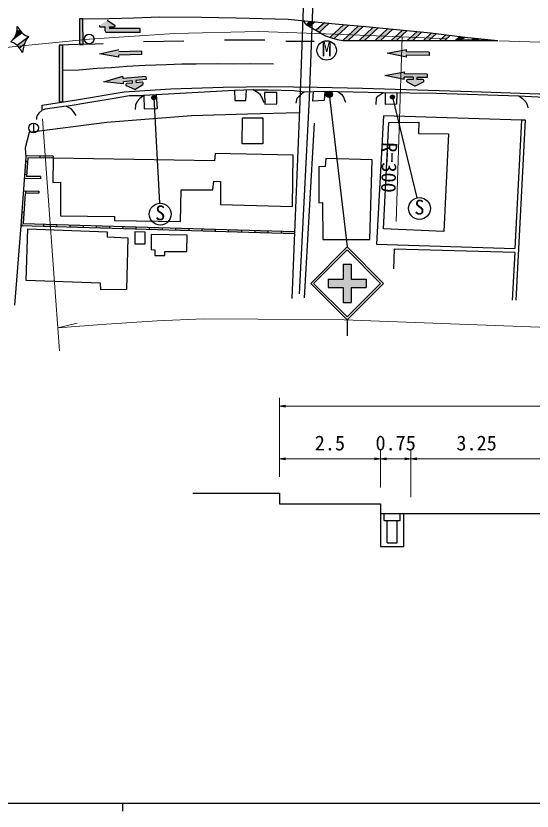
# Model space of a CAD drawing. Units: millimetres at full size, sheet at 1:1000, with parts at other scales. Extents: x 40000 to 680000, y 20000 to 380000.
# Drawn here: x 154839 to 218635, y 204000 to 302252 of the extents above; entities that cross this region are included whole.
import ezdxf
from ezdxf.enums import TextEntityAlignment as Align

# ---------------------------------------------------------------- set-up
doc = ezdxf.new("R2010")
doc.units = ezdxf.units.MM
doc.header["$LTSCALE"] = 1000
doc.linetypes.add('CHAIN', pattern=[18.5, 12, -1.5, 3.5, -1.5])
for name, color, linetype, lineweight in [('M-BGD', 7, 'Continuous', 25), ('M-BGD-EXST', 7, 'Continuous', 25), ('M-BMK', 2, 'CHAIN', 13), ('M-BMK-SRVR', 3, 'Continuous', 25), ('M-STR-HTXT', 7, 'Continuous', 13), ('M-STR-STRC', 7, 'Continuous', 25), ('M-TTL-BAND', 7, 'Continuous', 25)]:
    doc.layers.add(name, color=color, linetype=linetype, lineweight=lineweight)
doc.styles.add('ＭＳ ゴシック', font='')
doc.styles.get('ＭＳ ゴシック').set_extended_font_data('MS Gothic')

# ---------------------------------------------------------------- blocks, each defined once
blk = doc.blocks.new('open_arrow')
at = {"color": 0, "linetype": 'Continuous', "lineweight": -2}
blk.add_lwpolyline([(7.5, 1.25), (0, 0), (7.5, -1.25)], dxfattribs=at)

msp = doc.modelspace()

# ---------------------------------------------------------------- hatches: boundary and pattern name
at = {"layer": 'M-BGD'}
for points in [[(159434, 284930), (157801, 284946), (157798, 284696), (159431, 284680)], [(156150, 282632), (156266, 284261), (156016, 284279), (155900, 282650)], [(157664, 280588), (156031, 280560), (156036, 280310), (157668, 280338)], [(155702, 276350), (155818, 277979), (155569, 277997), (155452, 276368)], [(159880, 276485), (158247, 276534), (158240, 276284), (159872, 276235)], [(163144, 276387), (161512, 276436), (161504, 276186), (163136, 276137)], [(166408, 276289), (164776, 276338), (164769, 276088), (166401, 276039)], [(169673, 276191), (168041, 276240), (168033, 275990), (169665, 275941)], [(172937, 276093), (171305, 276142), (171297, 275892), (172930, 275843)], [(176201, 275995), (174569, 276044), (174562, 275794), (176194, 275745)], [(179466, 275897), (177834, 275946), (177826, 275696), (179458, 275647)], [(182730, 275799), (181098, 275848), (181091, 275598), (182723, 275549)], [(185995, 275701), (184362, 275750), (184355, 275500), (185987, 275451)], [(189259, 275603), (187627, 275652), (187619, 275402), (189252, 275353)]]:
    msp.add_hatch(color=256, dxfattribs=at).paths.add_polyline_path(points)
at = {"layer": 'M-BGD-EXST'}
for points in [[(171656, 292258, 0.41421), (171771, 291924, 0.41421), (172105, 292038, 1)], [(201153, 292334, 0.41421), (201268, 292000, 0.41421), (201603, 292114, 1)]]:
    msp.add_hatch(color=256, dxfattribs=at).paths.add_polyline_path(points)
at = {"layer": 'M-STR-STRC'}
for points in [[(163126, 301897), (162694, 301897), (162697, 298702), (163147, 298713)], [(165888, 300899), (165269, 300898, -0.74206), (165213, 301081), (166136, 301700), (167063, 301086, -0.74206), (167008, 300902), (166388, 300901), (166389, 300801, 0.41421), (166489, 300701), (170195, 300711), (170196, 300211), (166090, 300200, -0.41388), (165890, 300399)], [(191770, 301525), (191169, 301583), (190739, 301187), (191146, 300950)], [(193572, 301349), (192971, 301408), (191959, 300476), (192366, 300239)], [(195988, 301126), (195383, 301181), (193671, 299605), (193841, 299544), (194171, 299454)], [(197804, 300963), (197198, 301017), (195236, 299211), (195270, 299204), (195905, 299215)], [(199611, 300792), (199010, 300851), (197246, 299226), (197909, 299225)], [(201413, 300616), (200812, 300675), (199236, 299223), (199899, 299222)], [(155598, 300159), (155522, 300227), (155307, 300503), (154926, 300222), (154911, 300126), (154792, 299801), (154616, 299518), (154491, 299341)], [(203215, 300440), (202614, 300498), (201225, 299220), (201889, 299219)], [(205017, 300264), (204416, 300322), (203215, 299217), (203878, 299216)], [(206800, 300070), (206214, 300143), (205205, 299214), (205868, 299213)], [(208555, 299851), (207970, 299924), (207195, 299211), (207858, 299210)], [(209848, 299207), (210311, 299633), (209726, 299706), (209185, 299208)], [(155837, 298657), (155860, 298735), (156021, 299139), (156191, 299407), (156314, 299568), (155004, 298601), (155200, 298401), (155300, 298260)], [(211838, 299203), (212094, 299439), (211497, 299502), (211174, 299204)], [(160646, 298641), (160196, 298628), (160203, 291623), (160653, 291623)], [(167562, 297417), (170372, 297479), (170364, 297877), (167553, 297814), (167547, 298089), (165161, 297563), (167568, 297142)], [(203107, 297411), (205918, 297378), (205923, 297775), (203112, 297808), (203115, 298084), (200712, 297638), (203104, 297136)], [(169687, 293990), (170428, 294058, -0.78564), (170522, 293783), (169530, 293147), (168508, 293599, -0.77336), (168555, 293886), (169222, 293947), (169197, 294221), (168122, 294122), (168148, 293848), (165717, 294101), (168061, 294792), (168086, 294518), (170885, 294776), (170922, 294380), (169662, 294264)], [(204386, 294384), (205130, 294375, -0.78564), (205195, 294091), (204143, 293562), (203173, 294117, -0.77336), (203250, 294397), (203920, 294390), (203923, 294665), (202844, 294677), (202840, 294402), (200449, 294904), (202851, 295350), (202848, 295075), (205659, 295042), (205655, 294644), (204390, 294659)], [(193202, 292737, 0.41421), (193385, 292202, 0.41421), (193920, 292385, 1)], [(193413, 269703), (195273, 269703), (195274, 271563), (196274, 271563), (196273, 269703), (198133, 269703), (198133, 268703), (196273, 268703), (196272, 266843), (195272, 266843), (195273, 268703), (193413, 268703)]]:
    msp.add_hatch(color=256, dxfattribs=at).paths.add_polyline_path(points)

# ---------------------------------------------------------------- linework, layer by layer
at = {"layer": 'M-BGD'}
for p, q in [((194611, 292908), (200250, 292793)), ((216991, 292389), (224327, 291989)), ((157018, 289009), (157018, 287809)), ((190526, 267416), (191733, 288996)), ((159438, 284930), (156045, 284963)), ((157801, 284946), (157798, 284696)), ((159434, 284930), (159431, 284680)), ((159438, 284930), (159434, 284680)), ((179448, 285242), (179394, 284341)), ((189106, 285047), (179448, 285242)), ((189006, 278716), (189106, 285047)), ((156266, 284261), (156016, 284279)), ((156298, 284711), (156135, 282425)), ((159434, 284680), (156298, 284711)), ((159431, 284680), (159386, 281677)), ((179394, 284341), (159431, 284680)), ((157893, 282140), (155867, 282181)), ((156150, 282632), (155900, 282650)), ((157898, 282390), (156135, 282425)), ((157898, 282390), (157893, 282140)), ((159386, 281677), (160367, 281690)), ((160367, 281690), (160345, 277563)), ((179191, 280750), (179283, 281823)), ((179283, 281823), (180133, 281794)), ((180133, 281794), (180133, 278930)), ((155984, 280309), (155720, 276610)), ((157664, 280588), (155751, 280555)), ((157668, 280338), (155984, 280309)), ((156031, 280560), (156036, 280310)), ((157664, 280588), (157668, 280338)), ((157664, 280588), (157668, 280338)), ((175192, 276864), (175277, 280757)), ((175277, 280757), (179191, 280750)), ((180133, 278930), (189006, 278716)), ((155818, 277979), (155569, 277997)), ((160345, 277563), (167036, 277458)), ((167036, 277458), (167028, 276956)), ((155452, 276368), (189252, 275353)), ((155702, 276350), (155452, 276368)), ((155720, 276610), (189259, 275603)), ((158247, 276534), (158240, 276284)), ((159880, 276485), (159872, 276235)), ((161512, 276436), (161504, 276186)), ((163144, 276387), (163136, 276137)), ((164776, 276338), (164769, 276088)), ((166408, 276289), (166401, 276039)), ((167028, 276956), (175192, 276864)), ((168041, 276240), (168033, 275990)), ((169673, 276191), (169665, 275941)), ((171305, 276142), (171297, 275892)), ((172937, 276093), (172930, 275843)), ((174569, 276044), (174562, 275794)), ((176201, 275995), (176194, 275745)), ((177834, 275946), (177826, 275696)), ((179466, 275897), (179458, 275647)), ((181098, 275848), (181091, 275598)), ((182730, 275799), (182723, 275549)), ((184362, 275750), (184355, 275500)), ((185995, 275701), (185987, 275451)), ((187627, 275652), (187619, 275402)), ((189259, 275603), (189252, 275353)), ((216490, 273038), (216187, 267129)), ((200332, 239911), (200332, 240773)), ((202332, 239911), (202332, 240773)), ((200332, 239911), (202332, 239911)), ((200707, 237151), (200707, 239911)), ((201957, 237151), (201957, 239911)), ((200707, 237151), (201957, 237151))]:
    msp.add_line(p, q, dxfattribs=at)
for points in [[(189885, 267911), (191143, 292131), (191788, 309577), (192731, 332863)], [(190562, 309028), (189910, 291718), (188929, 267339)], [(158095, 290587), (158072, 291204), (162346, 291898), (168240, 292871), (173984, 293261), (180458, 293456), (186208, 293518), (192059, 293431), (197670, 293305), (211198, 292916), (225537, 292414), (229276, 292339), (239074, 291865), (250831, 291351), (260795, 290876), (271005, 290479), (283862, 289662), (299809, 288588), (313286, 288184), (324369, 287910), (327924, 287935), (328348, 287942)], [(185520, 291496), (185239, 292229), (185023, 292532), (184711, 292785), (184360, 293011), (184143, 293104), (181851, 293015), (170633, 292399), (170149, 292056), (169825, 291673), (169600, 291238), (169575, 290670)], [(181851, 293015), (181917, 291783), (183276, 291804), (183318, 293072)], [(184143, 293104), (185964, 293107), (189227, 293032), (190454, 292872)], [(189464, 291480), (189605, 292070), (189853, 292351), (190247, 292743), (190454, 292872), (192906, 292968), (194611, 292908), (195116, 292538), (195333, 292207), (195456, 291902), (195554, 291579)], [(193003, 292965), (192955, 291780), (191536, 291729), (191613, 292917)], [(199347, 291296), (199392, 292078), (199577, 292345), (199924, 292576), (200250, 292793), (206812, 292714), (216991, 292389), (217445, 292060), (217840, 291640), (218029, 291268), (218120, 290912)], [(201913, 292773), (201894, 291360), (200502, 291324), (200515, 292790)], [(161060, 291089), (163970, 291607), (166745, 292049), (168887, 292433), (170633, 292399)], [(170633, 292399), (170694, 290780), (172349, 290819), (172233, 292487)], [(162292, 289966), (161969, 290449), (161651, 290758), (161333, 290927), (161060, 291089), (158467, 290732), (158095, 290587), (157689, 290240), (157469, 289965), (157375, 289680), (157369, 289438)], [(189852, 290274), (183464, 290130), (176555, 289907), (166062, 289080), (156480, 287835), (156003, 285946), (156052, 284787), (155449, 276318), (154670, 266496)], [(217328, 289381), (200282, 289925), (199421, 274028), (216515, 273515)], [(216675, 267131), (217831, 289359), (217328, 289381), (216515, 273515)], [(216490, 273038), (201591, 273413), (201502, 270998)], [(176687, 243294), (187400, 243294), (187400, 241969), (199900, 241969), (199900, 240773), (203650, 240773), (219900, 240773), (236150, 240773), (252400, 240773), (268650, 240773), (272400, 240773), (272400, 242396), (284900, 242396), (284900, 243519), (297257, 243519)], [(199900, 240773), (199900, 236712), (202763, 236712), (202763, 240773)]]:
    msp.add_lwpolyline(points, dxfattribs=at)
for points in [[(187085, 292798), (185581, 292785), (185608, 291360), (187101, 291407)], [(185365, 289663), (185353, 286447), (182787, 286432), (182825, 289653)], [(200947, 289096), (204650, 289103), (204579, 287741), (208317, 287699), (207719, 275622), (200274, 275926)], [(198872, 284487), (193152, 284615), (193041, 283635), (192291, 283599), (192274, 279157), (192723, 279188), (192788, 274639), (198574, 274618)], [(156313, 275943), (166107, 275576), (166102, 274953), (168664, 274830), (168496, 268456), (165344, 268417), (165282, 269226), (156100, 269561)], [(170832, 275547), (169532, 275566), (169518, 274072), (170823, 274084)], [(171550, 275263), (171563, 273384), (172030, 273361), (172011, 272648), (173245, 272654), (173231, 273161), (175976, 273136), (176001, 275153)]]:
    msp.add_lwpolyline(points, close=True, dxfattribs=at)
msp.add_circle((157018, 288409), 600, dxfattribs=at)
at = {"layer": 'M-BGD-EXST'}
for p, q in [((171881, 292148), (172603, 279111)), ((201378, 292224), (204394, 279773))]:
    msp.add_line(p, q, dxfattribs=at)
for centre, radius in [((193250, 297985), 1200), ((171881, 292148), 250), ((201378, 292224), 250), ((172677, 277763), 1350), ((204711, 278461), 1350)]:
    msp.add_circle(centre, radius, dxfattribs=at)
at = {"layer": 'M-BMK'}
msp.add_lwpolyline([(462652, 290075), (363116, 293405), (263592, 297352), (202472, 299647), (194281, 299982), (184854, 300309), (174431, 300090), (163895, 299390), (154387, 298434), (144873, 297228), (65420, 284828)], dxfattribs=at)
at = {"layer": 'M-BMK-SRVR'}
msp.add_circle((163895, 299390), 600, dxfattribs=at)
at = {"layer": 'M-STR-HTXT'}
for p, q in [((201839, 276845), (202558, 299644)), ((158113, 289534), (160223, 260866)), ((160012, 263723), (162404, 264277)), ((187400, 245294), (187400, 255046)), ((284900, 254046), (187400, 254046)), ((199900, 243969), (199900, 248517)), ((203650, 242773), (203650, 248517)), ((187400, 247517), (199900, 247517)), ((199900, 247517), (203650, 247517)), ((203650, 247517), (219900, 247517))]:
    msp.add_line(p, q, dxfattribs=at)
msp.add_lwpolyline([(325904, 259804), (195419, 264684), (184723, 264786), (178042, 264815), (172309, 264571), (166022, 264147), (160012, 263723)], dxfattribs=at)
at = {"layer": 'M-STR-STRC'}
for p, q in [((167063, 301086), (166136, 301700)), ((165269, 300898), (165888, 300899)), ((165890, 300399), (165888, 300899)), ((166388, 300901), (167008, 300902)), ((166389, 300801), (166388, 300901)), ((170195, 300711), (166489, 300701)), ((170196, 300211), (170195, 300711)), ((191169, 301583), (190739, 301187)), ((191770, 301525), (191146, 300950)), ((192971, 301408), (191959, 300476)), ((193572, 301349), (192366, 300239)), ((195383, 301181), (193671, 299605)), ((195988, 301126), (194171, 299454)), ((197198, 301017), (195236, 299211)), ((197804, 300963), (195905, 299215)), ((199010, 300851), (197246, 299226)), ((199611, 300792), (197909, 299225)), ((200812, 300675), (199236, 299223)), ((155598, 300159), (154491, 299341)), ((155307, 300503), (154926, 300222)), ((170196, 300211), (166090, 300200)), ((201413, 300616), (199899, 299222)), ((202614, 300498), (201225, 299220)), ((203215, 300440), (201889, 299219)), ((204416, 300322), (203215, 299217)), ((205017, 300264), (203878, 299216)), ((206214, 300143), (205205, 299214)), ((206800, 300070), (205868, 299213)), ((207970, 299924), (207195, 299211)), ((208555, 299851), (207858, 299210)), ((209726, 299706), (209185, 299208)), ((156314, 299568), (155004, 298601)), ((175610, 299139), (170610, 299061)), ((185609, 299262), (180609, 299238)), ((188182, 299137), (191715, 299139)), ((210311, 299633), (209848, 299207)), ((211497, 299502), (211174, 299204)), ((212094, 299439), (211838, 299203)), ((155837, 298657), (155300, 298260)), ((165161, 297563), (167547, 298089)), ((170364, 297877), (167553, 297814)), ((170364, 297877), (170372, 297479)), ((200712, 297638), (203115, 298084)), ((203112, 297808), (203115, 298084)), ((205923, 297775), (203112, 297808)), ((205923, 297775), (205918, 297378)), ((167568, 297142), (165161, 297563)), ((170372, 297479), (167562, 297417)), ((167568, 297142), (167562, 297417)), ((203104, 297136), (200712, 297638)), ((203104, 297136), (203107, 297411)), ((205918, 297378), (203107, 297411)), ((165717, 294101), (168061, 294792)), ((168086, 294518), (168061, 294792)), ((170885, 294776), (168086, 294518)), ((170885, 294776), (170922, 294380)), ((200449, 294904), (202851, 295350)), ((202840, 294402), (200449, 294904)), ((202848, 295075), (202851, 295350)), ((205659, 295042), (202848, 295075)), ((205659, 295042), (205655, 294644)), ((168148, 293848), (165717, 294101)), ((169197, 294221), (168122, 294122)), ((168148, 293848), (168122, 294122)), ((169222, 293947), (168555, 293886)), ((169197, 294221), (169222, 293947)), ((169530, 293147), (170522, 293783)), ((170922, 294380), (169662, 294264)), ((169662, 294264), (169687, 293990)), ((170428, 294058), (169687, 293990)), ((202840, 294402), (202844, 294677)), ((203923, 294665), (202844, 294677)), ((204143, 293562), (203173, 294117)), ((203920, 294390), (203250, 294397)), ((203923, 294665), (203920, 294390)), ((204143, 293562), (205195, 294091)), ((204390, 294659), (204386, 294384)), ((205130, 294375), (204386, 294384)), ((205655, 294644), (204390, 294659)), ((169530, 293147), (168508, 293599)), ((193561, 292561), (195772, 273703)), ((191272, 269203), (195772, 273703)), ((191626, 269203), (195772, 273350)), ((200273, 269203), (195772, 273703)), ((199919, 269203), (195772, 273350)), ((195274, 271563), (195273, 269703)), ((195274, 271563), (196274, 271563)), ((196274, 271563), (196273, 269703)), ((193413, 269703), (193413, 268703)), ((193413, 269703), (195273, 269703)), ((196273, 269703), (198133, 269703)), ((198133, 269703), (198133, 268703)), ((191272, 269203), (195772, 264703)), ((191626, 269203), (195772, 265056)), ((193413, 268703), (195273, 268703)), ((195273, 268703), (195272, 266843)), ((195772, 265056), (199919, 269203)), ((195773, 264703), (200273, 269203)), ((196273, 268703), (196272, 266843)), ((196273, 268703), (198133, 268703)), ((195272, 266843), (196272, 266843)), ((195773, 264703), (195773, 262703))]:
    msp.add_line(p, q, dxfattribs=at)
for points in [[(162697, 298702), (163147, 298713), (163126, 301897), (162694, 301897)], [(155003, 300951), (155281, 300536), (155522, 300227), (155754, 300019), (156024, 299849), (156409, 299693), (156191, 299407), (156021, 299139), (155860, 298735), (155760, 298391), (155686, 298011), (155662, 297749), (155431, 298075), (155200, 298401), (154892, 298715), (154555, 298934), (154205, 299068), (154423, 299245), (154616, 299518), (154792, 299801), (154911, 300126), (154977, 300533)], [(160203, 291623), (160653, 291623), (160646, 298641), (160196, 298628)]]:
    msp.add_lwpolyline(points, close=True, dxfattribs=at)
for points in [[(163126, 301897), (166365, 301941), (169364, 302028), (172647, 302118), (177766, 302092), (182072, 302025), (188478, 301846), (194286, 301279), (198517, 300899), (206078, 300160), (210688, 299586), (214398, 299199)], [(190384, 301660), (190464, 301474), (190548, 301347), (190728, 301193), (193116, 299801), (193841, 299544), (194540, 299352), (195270, 299204), (196623, 299227), (214398, 299199)], [(165617, 298793), (164627, 298746), (162496, 298698), (160196, 298628)], [(186669, 296295), (183884, 296347), (181783, 296308), (179736, 296333), (177107, 296296), (175338, 296271), (173453, 296210), (170798, 296104), (168568, 296000), (166644, 295839), (164828, 295752), (162657, 295564), (160650, 295514)]]:
    msp.add_lwpolyline(points, dxfattribs=at)
msp.add_circle((193561, 292561), 400, dxfattribs=at)
for centre, radius, start, end in [((165268, 300998), 100, 123.84827, 270.1582), ((166489, 300801), 100, 180.1582, 270.1582), ((167008, 301002), 100, 270.1582, 56.46813), ((166090, 300400), 200, 180.22255, 270.1582), ((168569, 293737), 150, 95.25672, 246.12489), ((170441, 293909), 150, 302.63807, 95.25672), ((203248, 294247), 150, 89.32443, 240.19261), ((205128, 294225), 150, 296.70578, 89.32443)]:
    msp.add_arc(centre, radius, start, end, dxfattribs=at)
at = {"layer": 'M-TTL-BAND'}
for p, q in [((40000, 205000), (579000, 205000)), ((168000, 205000), (168000, 204000))]:
    msp.add_line(p, q, dxfattribs=at)

# ---------------------------------------------------------------- block references
at = {"layer": 'M-STR-HTXT', "xscale": 100, "yscale": 100}
for p in [(187400, 254046), (187400, 247517), (199900, 247517), (203650, 247517)]:
    msp.add_blockref('open_arrow', p, dxfattribs=at)
at = {"layer": 'M-STR-HTXT', "xscale": 100, "yscale": 100, "rotation": 180}
for p in [(199900, 247517), (203650, 247517)]:
    msp.add_blockref('open_arrow', p, dxfattribs=at)

# ---------------------------------------------------------------- texts
at = {"layer": 'M-BGD-EXST', "style": 'ＭＳ ゴシック'}
msp.add_text('M', height=1833, dxfattribs=at).set_placement((192628, 296706), align=Align.BOTTOM_LEFT)
for p in [(204056, 277169), (172022, 276470)]:
    msp.add_text('S', height=1833, rotation=358.508, dxfattribs=at).set_placement(p, align=Align.BOTTOM_LEFT)
at = {"layer": 'M-STR-HTXT', "style": 'ＭＳ ゴシック'}
msp.add_text('R=300', height=1833, rotation=268.194, dxfattribs=at).set_placement((199606, 286682), align=Align.BOTTOM_LEFT)
for s, p in [('2.5', (193650, 248017)), ('0.75', (201775, 248017)), ('3.25', (211775, 248017))]:
    msp.add_text(s, height=1833, dxfattribs=at).set_placement(p, align=Align.BOTTOM_CENTER)

doc.saveas('drawing.dxf')
